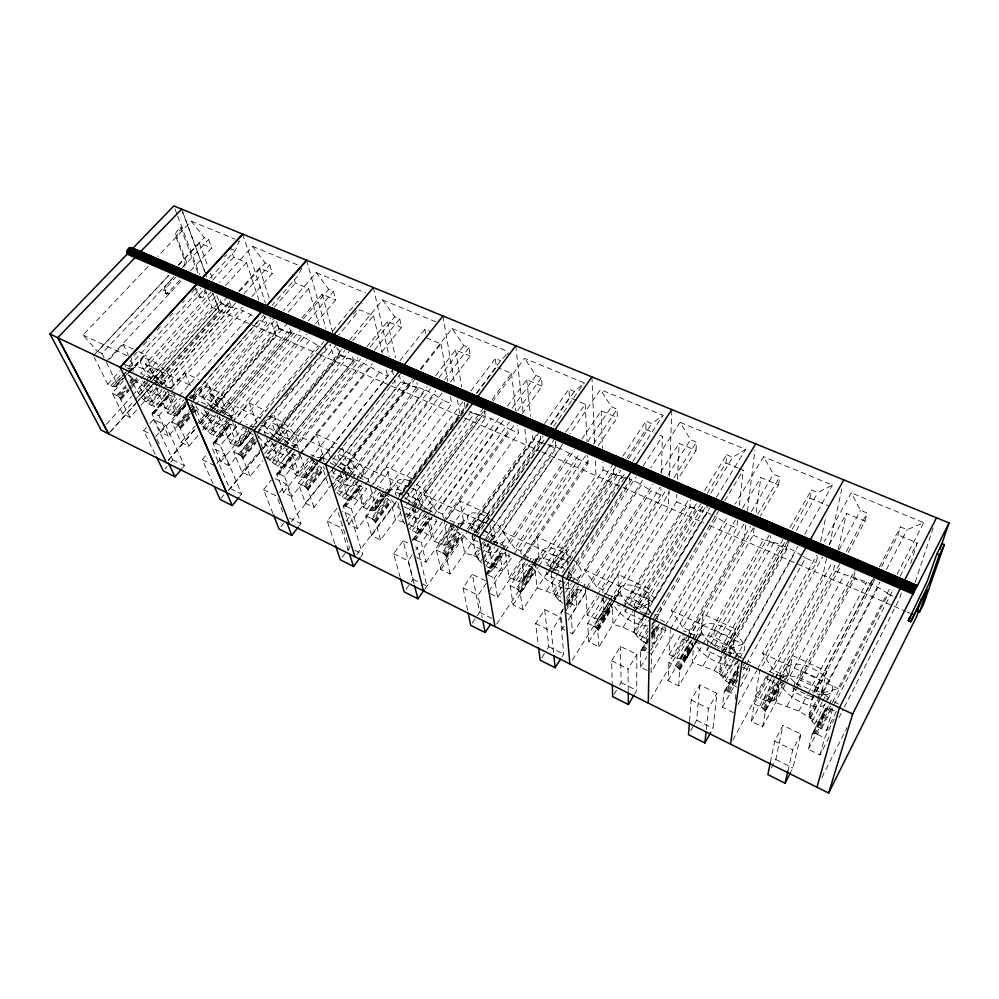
<?xml version="1.0" encoding="UTF-8"?>
<svg xmlns="http://www.w3.org/2000/svg" width="999" height="999" viewBox="0 0 999 999"><rect width="100%" height="100%" fill="white"/><g stroke="black" fill="none" stroke-linecap="round" stroke-linejoin="round"><path stroke-width="0.75" stroke-dasharray="5 3.75" d="M634.452 694.243L636.738 690.396L636.838 654.37L620.441 646.39L611.588 660.851L612.237 682.629M449.75 520.367L459.128 523.901L462.849 523.176L463.686 521.977L460.102 500.986L488.074 513.986L489.011 519.855M647.127 670.391L640.534 667.17L640.659 651.111L648.351 638.623M625.037 609.003L625.074 611.713L641.982 619.755L642.007 617.045M626.947 458.154L645.866 429.52L645.966 421.166L651.785 423.588L662.999 415.334L600.486 389.61L569.805 433.891M605.681 594.093L618.106 574.437L648.938 588.773L648.638 607.155L650.312 611.55L646.316 618.094M665.634 627.884L665.534 630.594L651.473 654.095L651.086 672.339L674.874 632.267M651.847 637.087L652.172 622.015M106.468 362.537L116.296 382.43L117.008 384.365L116.184 386.526L113.024 386.576L107.755 384.228L94.093 357.093M597.514 594.592L660.789 495.017L660.951 488.848M661.388 473.426L662.412 436.438L655.519 433.554M168.444 436.138L160.702 432.342L152.185 414.41C151.823 410.789 157.717 415.696 158.878 415.709L168.444 436.138L188.898 412.637M668.918 490.284L668.294 507.355L612.037 596.828M669.43 476.311L671.79 411.126M801.785 555.644C790.259 547.877 777.16 542.469 763.523 539.76L678.821 685.913L668.094 680.656L668.905 662.524L682.866 638.823L683.191 633.441M742.482 658.441C730.431 653.084 732.704 639.622 735.589 629.058L703.159 613.985L701.036 633.753L686.937 657.929L683.154 659.19L677.035 658.116L669.255 654.607L670.317 630.631M613.598 602.222L676.498 501.86L676.847 494.168M677.534 478.783L679.12 443.419L696.003 450.474L677.772 479.308M129.246 372.302L133.342 367.819L133.416 366.433L128.958 356.456M678.821 685.913L679.57 669.405L676.573 666.358L668.905 662.524M628.821 605.656L689.972 506.955L690.409 499.625M696.003 450.474L696.515 442.17L690.546 439.697L680.069 422.365L650.736 467.669M686.937 657.929L688.723 638.573M689.073 633.441L689.273 630.506L750.636 526.223M682.866 638.823L690.496 642.569L693.443 645.616L692.407 662.462L714.173 670.541L735.739 683.291L737.886 667.344L739.447 666.42L725.823 690.771L724.275 691.633L722.389 707.23L733.466 712.649M689.547 721.128L691.171 699.987L699.775 684.952L716.957 693.306L713.049 728.321L711.575 730.981M645.716 613.648L706.468 514.135L707.267 503.896L642.07 610.289L624.962 602.21L690.584 496.69M694.467 724.15L696.703 720.192L699.775 684.952M505.357 552.31L509.053 577.472L518.993 581.368L523.114 580.869L524.113 579.77L521.865 559.465M727.597 653.97L724.712 659.053L706.955 650.624L707.242 647.527M707.392 645.978L707.816 641.333L771.29 531.568M707.267 493.319L725.936 462.987L726.723 454.72L732.816 457.255L745.641 449.363L680.069 422.365M706.281 729.457L708.416 708.466L716.957 693.306M534.078 564.91L539.048 557.467L537.187 536.825L566.545 550.474L567.994 569.218M736.962 687.212L725.599 680.794L719.655 673.638L721.353 654.045M721.753 650.411L722.24 646.053L782.991 539.722M675.674 630.931L736.75 528.096L737.612 520.479M739.335 505.257L743.281 470.242L739.285 468.568M724.712 659.053L725.424 652.896M745.741 525.137L743.868 540.471L689.36 633.191M747.439 511.338L754.944 450M155.981 387.6L167.67 413.087L173.189 415.534L176.623 415.596L177.722 413.511L177.123 411.6L168.257 391.833M692.519 638.923L753.184 535.252L754.183 527.659M756.193 512.475L760.801 477.559L778.508 484.952L760.401 515.809M228.871 465.709L220.791 461.75L213.162 442.969L229.308 424.013L236.214 426.685L220.354 445.467L228.871 465.709L253.634 435.976M735.289 699.375L735.888 694.942L725.823 690.771M191.746 398.626L193.769 396.303L193.406 393.019L189.335 397.664M740.421 686.775L749.475 670.454L749.874 667.819M710.589 644.318L769.767 541.683L770.641 535.901M778.508 484.952L779.757 476.76L773.476 474.15L763.561 456.743L735.102 504.108M229.021 424.275L236.288 443.269L219.256 433.042L204.52 428.009L196.353 409.253L193.356 406.418L188.923 404.22M183.516 266.558L184.902 263.936L184.89 261.238L175.275 234.877L176.274 232.018L180.557 227.31L182.105 227.959L177.298 233.604L176.998 237.35L186.401 261.875L186.413 264.573L185.027 267.208M785.276 684.652L762.574 726.897L751.323 721.39L754.208 703.808L767.682 679.108L768.144 676.485M817.469 698.351L822.402 688.898L826.81 671.465L792.644 655.581L789.06 673.201L774.65 700.037C768.281 703.159 761.25 698.726 755.469 696.128L759.54 671.378L822.514 556.967M728.321 652.697L787.037 549.2L788.773 539.123L725.786 649.825L707.816 641.333M762.574 726.897L765.359 711.55L778.733 686.763L776.797 683.791L767.682 679.108M792.219 529.133L809.914 498.089L811.45 489.922L817.856 492.594L832.429 485.089L763.561 456.743M778.77 681.256L774.65 700.037M779.72 676.273L780.269 673.426L839.672 563.786M778.733 686.763L775.686 702.497L798.788 711.151L821.178 724.35L825.636 708.466L829.345 708.516L836.5 711.788M485.539 560.963L502.485 571.203L499.962 553.621L502.447 553.234L509.278 556.368L494.443 578.096L497.577 597.215L489.348 593.181M770.341 762.387L774.662 741.046L782.954 725.386L800.986 734.153L792.919 767.994L791.483 770.766M757.529 669.03L816.208 562.699L817.781 555.207M820.604 541.695L825.923 516.196M771.465 767.719L775.798 759.49L782.954 725.386M603.196 598.026L603.533 617.894L602.31 618.93L597.739 619.255L591.433 617.132L587.212 615.109L585.789 590.534M875.099 578.858L811.613 700.336L792.956 691.47L793.606 688.473M793.918 686.962L794.892 682.454L855.918 568.144M826.535 558.466L822.889 575.087L769.28 673.239M829.532 544.867L841.807 488.961M613.224 602.422L618.468 592.956L618.106 574.437M774.987 677.797L833.403 570.192L835.127 562.712M838.236 549.263L846.515 513.386L865.097 521.153L847.414 553.846M787.849 771.116L792.756 749.949L800.986 734.153M219.256 416.496L230.182 443.181L235.951 445.754L239.698 445.929L250.537 432.617M811.613 700.336L813.061 694.367M836.388 711.463L826.697 730.419C793.73 721.266 816.633 691.583 826.81 671.465M814.347 692.632L815.034 689.822L872.939 579.37M291.87 496.54L283.454 492.42L276.923 473.851L292.919 454.233L300.187 457.067L284.528 476.523L291.87 496.54L317.982 463.673M865.097 521.153L867.144 513.074L860.551 510.327L851.248 492.844L824.35 541.458M829.108 737.037L819.967 754.982L808.341 749.287L812.175 734.228L825.261 708.89M796.453 684.914L853.371 578.071L855.194 570.978M292.582 454.495L298.751 473.289L281.181 462.762L265.634 457.38L346.865 358.291C362.237 359.603 373.888 370.492 387.612 376.049L318.956 462.462M819.967 754.982L824.65 737.899L834.265 719.08M826.697 730.419L833.291 706.33L893.743 588.636M881.568 566.508L898.089 534.94L900.449 526.91L907.192 529.707L923.663 522.652L851.248 492.844M125.699 364.71L129.121 366.321L131.768 357.854M901.285 593.044L899.412 598.938L842.469 710.789M910.651 563.573L917.219 542.932L898.089 534.94M564.997 630.207L562.474 628.97L561.001 612.512L563.561 608.304M170.067 292.919L166.658 294.081L165.147 293.419A5.669 3.447 -67.4 0 1 163.811 290.185L164.997 286.576L173.102 277.722M166.658 294.081A5.669 3.447 -67.4 0 1 165.322 290.846L166.508 287.25L175.649 277.26M915.246 582.105L933.116 528.021M570.029 632.667L572.539 633.903L571.078 615.184L585.551 592.607L578.384 589.31L575.636 589.597L576.66 606.843L566.758 600.349L575.998 586.051M285.926 448.176L295.279 474.525L298.788 476.223L303.721 477.759L306.656 476.86L317.357 462.724M318.743 461.663L322.952 455.694L316.371 434.165L302.035 451.973M357.455 528.633L348.663 524.338L343.344 506.006L358.766 485.951L360.589 485.851L366.808 488.711L351.386 508.866L357.455 528.633L383.579 494.068M358.766 485.951L363.736 504.52L354.633 498.513L336.975 490.047L347.465 476.548M210.04 278.047L235.264 250.524L239.248 240.896L237.138 243.194M196.216 388.024L192.557 396.241L263.873 314.785M665.534 630.594L658.004 627.135L655.406 626.947L654.32 644.168L649.225 640.821M821.84 777.534L846.965 727.672M838.948 717.694L841.757 712.175M821.852 728.096L832.966 706.468M900.149 576.173L917.219 542.932M812.175 734.228L813.973 733.441L827.072 708.054M818.056 726.023L828.483 705.781M829.182 704.432L831.268 700.386L823.463 693.181L822.402 688.898M813.973 733.441L815.009 733.591L828.109 708.179M815.034 689.822L822.065 693.144L838.149 688.598L890.746 586.55M897.139 574.138L923.663 522.652M808.341 749.287L888.236 594.068C872.189 581.243 851.71 578.059 833.403 570.192M815.009 733.591L817.482 734.427L830.569 708.978M355.669 481.243L363.324 507.292L366.983 509.065L372.227 510.726L375.512 509.952L386.226 495.379M814.847 723.738L825.299 703.521M825.998 702.172L828.096 698.139M827.684 699.737L832.529 690.371M812.549 733.815L825.636 708.466M813.161 733.516L826.248 708.141M810.139 718.793L823.463 693.181M812.224 721.266L822.015 702.397M822.714 701.048L825.511 695.666M809.015 714.56L816.77 699.7M809.078 716.558L822.427 690.933M822.065 693.144L880.007 581.893M886.438 569.53L907.192 529.707M810.339 717.27L818.955 700.699M819.679 699.325L877.896 587.462M301.748 268.269L297.49 276.386L272.028 305.482M789.06 673.201L788.211 674.812C781.955 678.121 774.837 673.826 769.068 671.241M879.457 566.945L900.449 526.91M373.414 484.053L386.576 466.808L391.72 488.086L391.071 489.335L387.737 490.184L382.505 488.586M798.788 711.151L807.467 694.655M808.191 693.281L866.782 581.967M792.956 691.47L795.753 686.226M787.075 706.106L795.803 689.71M796.528 688.348L855.406 577.684M786.013 683.291L844.242 574.912M772.926 700.911L782.205 683.691M782.916 682.367L786.488 675.749M765.359 711.55L762.262 707.816L775.686 683.029M767.307 700.861L777.996 681.093M778.708 679.77L780.843 675.824M763.386 708.591L776.797 683.791M778.908 680.556L840.783 566.108M780.231 678.558L792.644 655.581M764.247 709.365L777.647 684.565M781.98 677.946L786.937 668.781M764.859 710.139L778.258 685.339M770.329 701.111L783.865 676.011M765.234 710.901L778.608 686.101M751.323 721.39L774.25 679.158M763.673 699.837L777.222 674.849M754.208 703.808L761.126 707.155L774.562 682.367M846.353 551.448L867.144 513.074M442.457 522.052L416.77 557.667L425.961 562.162L421.278 542.694L436.438 521.778C434.378 521.765 429.021 516.271 427.647 519.767L431.593 537.125L422.227 530.968L406.381 523.214M780.269 673.426L773.401 670.179L832.254 562.25M838.948 549.949L860.551 510.327M760.127 698.363L770.841 678.683M771.565 677.372L773.701 673.438M755.469 696.128L766.92 675.174M732.791 740.034L768.531 674.6M737.974 704.47L756.78 670.391M829.27 544.705L846.515 513.386M773.401 670.179L762.524 653.184L816.807 555.082M742.007 678.121L748.501 666.445M727.934 691.208L739.285 670.878M732.354 685.002L738.149 674.637M743.206 665.571L746.103 660.389L750.674 662.549M729.07 691.645L738.161 675.374M722.389 707.23L738.011 679.208M743.331 669.68L745.604 665.596M746.365 664.235L805.544 558.054L816.208 562.699M728.721 683.004L739.585 663.611M724.275 691.633L738.186 666.882M725.087 690.871L738.711 666.545M726.773 690.871L738.885 669.218M725.224 676.423L734.39 660.139M735.152 658.791L795.504 551.623M725.599 680.794L736.488 661.413M737.212 660.114L739.385 656.243M737.012 663.161L739.173 659.315M739.884 658.041L743.481 651.635M720.853 675.886L730.331 659.09M733.254 653.933L734.715 651.348M690.734 730.756L693.718 725.474M722.976 678.346L733.903 658.965M734.627 657.679L736.812 653.808M722.24 646.053L728.908 649.2L742.894 643.993L797.864 546.441M804.732 534.24L832.429 485.089M719.392 671.59L727.472 657.354M728.196 656.056L733.328 646.99M719.655 673.638L728.433 658.129M729.17 656.83L733.553 649.075M722.102 652.722L735.589 629.058M714.173 670.541L723.388 654.345M724.163 652.996L784.839 546.341M728.908 649.2L789.485 542.544M796.39 530.394L817.856 492.594M789.922 527.609L811.45 489.922M721.428 653.321L785.289 541.283M706.955 650.624L709.864 645.579M703.071 665.784L711.563 651.023M714.647 645.654L774.025 542.282M685.489 658.89L695.654 641.47M696.428 640.134L701.036 633.753M679.57 669.405L693.443 645.616M687.512 656.306L701.635 632.08M679.757 670.067L693.618 646.278M680.406 659.04L691.345 640.359M692.12 639.035L694.467 635.027L699.562 634.765M668.094 680.656L691.733 640.272M677.672 667.107L691.57 643.306M702.297 625.998L695.666 637.35A24.438 10.427 30 0 1 716.795 638.598A24.438 10.427 30 0 1 737.424 656.281M683.154 659.19L693.306 641.808M694.093 640.471L697.215 635.114M678.521 667.869L692.419 644.068M679.158 668.631L693.044 644.83M650.661 699.05L688.573 634.54M688.773 637.849L753.321 527.872M677.035 658.116L687.961 639.485M688.748 638.149L703.159 613.985M675.486 665.709L689.41 641.932M673.688 656.743L685.414 636.813M757.717 514.198L779.757 476.76M689.273 630.506L682.754 627.434L744.292 523.464M751.385 511.476L773.476 474.15M669.255 654.607L680.219 636.051M670.391 629.133L735.426 520.104M742.569 508.141L760.801 477.559M682.754 627.434L671.216 610.439L727.909 516.071M651.648 646.128L663.473 626.41M640.534 667.17L646.665 656.942M650.499 650.561L664.647 626.947M665.434 625.624L726.56 523.663L736.75 528.096M614.198 694.08L616.495 690.259M619.567 685.177L621.103 682.629L620.441 646.39M640.659 651.111L648.476 638.149M651.61 632.966L654.957 627.31M651.485 633.428L655.406 626.947M641.308 650.299L648.226 639.772M652.135 633.279L656.056 626.785M641.957 650.162L642.819 650.249L648.314 641.146M652.222 634.652L656.917 626.848M652.01 636.151L659.128 624.35M642.819 650.249L643.905 650.536L647.04 645.342M651.735 637.537L658.004 627.135M646.553 648.351L644.992 650.948L643.905 650.536M652.035 639.235L659.078 627.522M601.972 597.689L602.072 600.449L609.365 604.02L612.325 607.042L612.999 624.3L623.001 627.347L644.13 637.487L648.164 630.819M652.197 624.138L653.821 621.478M654.62 620.142L716.807 517.395L726.56 523.663M655.769 619.855L653.533 623.538A23.576 10.04 31.8 0 1 651.348 625.237M656.505 618.618L660.227 612.474M647.277 644.03L643.781 642.12L647.739 635.564M651.698 629.02L654.869 623.776M655.656 622.464L658.029 618.543L655.019 616.395M628.221 690.584L628.034 668.943L636.838 654.37M643.781 642.12L638.136 637.537L648.463 620.529M653.009 619.18L718.293 511.463M724.75 500.824L743.281 470.242M640.746 639.959L647.876 628.171M638.136 637.537L634.652 632.842L643.443 618.431M644.243 617.12L649.038 609.265M635.963 635.102L645.529 619.392M633.528 631.843L706.555 512.312L712.961 515.496M696.428 503.771L634.203 604.532L640.534 607.517L652.609 601.723L709.927 507.854M716.383 497.277L745.641 449.363M641.982 619.755L644.967 614.872M640.534 607.517L703.421 505.132M710.776 493.169L732.816 457.255M623.001 627.347L632.767 611.5M633.591 610.177L696.278 508.466L706.555 512.312M634.203 611.987L700.774 503.858M634.977 611.463L648.938 588.773M625.074 611.713L628.071 606.868M704.607 490.521L726.723 454.72M603.533 598.001L587.687 623.226L588.773 641.845L599 646.84L622.789 608.553M623.601 607.242L686.388 506.168L696.278 508.466M599 646.84L597.577 629.12L611.9 606.256M598.014 629.894L612.325 607.042M598.251 630.569L612.549 607.717M597.739 619.255L609.015 601.323M609.827 600.037L612.237 596.203L616.833 595.766L618.081 594.692M572.327 659.989L611.213 598.151M587.687 623.226L593.955 626.261L608.316 603.408M597.577 629.12L595.017 626.873L609.365 604.02M600.237 619.318L614.747 596.203M620.404 587.624L613.561 598.526A23.576 10.04 31.8 0 1 631.006 598.339A23.576 10.04 31.8 0 1 651.748 613.948M596.066 627.609L610.414 604.757M603.883 616.208L613.611 600.711M614.422 599.425L618.468 592.956M602.31 618.93L612 603.483M612.799 602.197L616.833 595.766M596.927 628.359L612.424 603.721M588.773 641.845L612.774 603.546M594.592 618.431L609.103 595.416L612.237 596.203M603.171 597.277L669.48 492.42M572.539 633.903L596.678 595.904M602.996 592.769L602.884 589.772L666.42 489.61M673.95 477.759L696.515 442.17M587.212 615.109L599.325 596.003M562.187 656.605L563.748 654.133L560.377 617.195L544.717 609.59L535.626 623.501L538.261 644.904M602.884 589.772L596.69 586.85L660.376 486.988M667.919 475.162L690.546 439.697M541.708 657.729L546.428 650.374M547.215 649.15L548.788 646.703L544.717 609.59M586.538 587.687L653.034 484.078M660.601 472.277L679.12 443.419M562.474 628.97L564.148 626.373M568.319 619.855L586.688 591.196M587.524 589.885L651.036 490.771L660.789 495.017M566.908 605.307L577.385 589.06M553.546 652.522L551.336 631.231L560.377 617.195M567.107 606.818L578.384 589.31M565.709 610.938L579.408 589.685M578.483 586.126L566.283 605.032L570.454 607.03L581.818 589.348M582.629 588.086L585.064 584.303L580.931 582.342M576.286 582.242L573.988 585.789A22.865 9.64 33.5 0 1 565.209 588.274M577.047 581.068L580.881 575.149M566.196 598.151L575.162 584.315M596.69 586.85L584.577 569.867L643.106 479.47M576.835 584.752L641.545 484.665L651.036 490.771M566.783 603.309L575.636 589.597M561.001 612.512L563.411 608.778M566.633 603.796L576.011 589.21M562.937 603.184L559.964 601.086L561.6 598.563M565.684 592.282L571.391 583.478M572.215 582.23L574.662 578.458L568.556 571.366M547.489 572.352L522.839 609.577L513.074 604.795L510.277 585.764L525.037 563.861L532.005 567.282L534.977 570.267L537.2 587.887L556.593 594.929L561.65 587.162M562.499 585.864L565.871 580.694M566.72 579.395L631.705 479.77L641.545 484.665M568.406 580.806L636.163 476.76M642.931 466.346L662.412 436.438M559.964 601.086L557.367 598.701L562.275 591.158M565.546 586.126L568.006 582.367M568.831 581.106L572.102 576.073M557.367 598.701L553.159 591.883L560.576 580.556M553.758 594.005L560.339 583.94M566.97 576.423L629.52 480.631L629.495 477.672M555.157 596.278L560.901 587.474M565.821 579.932L569.929 573.651M615.871 466.545L550.549 565.084L556.568 567.919L566.908 561.588L626.011 471.64M632.866 461.213L662.999 415.334M570.154 560.689L576.086 551.648M581.168 543.893L599.8 515.484M607.429 503.858L623.526 479.308M546.59 590.671L621.915 476.123L627.509 478.209M563.136 582.292L547.002 574.637L550.087 569.967M550.861 568.806L613.761 473.776L613.598 466.358M551.286 572.702L619.218 469.867M553.046 570.904L566.545 550.474M556.568 567.919L620.903 470.404M628.621 458.691L651.785 423.588M622.752 456.181L645.966 421.166M548.339 571.066L612.599 474.026L621.915 476.123M613.523 463.386L546.016 564.922L562.325 572.627L569.305 561.975L553.034 554.37L553.946 564.148L564.672 569.193M496.703 624.013L537.262 563.374M538.124 562.087L595.953 475.649L595.267 458.678M522.839 609.577L519.817 591.47L534.515 569.48M520.292 592.245L534.977 570.267M520.566 592.919L535.239 570.953M513.074 604.795L538.186 567.182M539.048 565.884L603.134 469.905L602.872 462.137M510.277 585.764L516.258 588.661L532.854 564.06M533.678 562.824L536.163 559.128L539.048 557.467M524.275 578.034L535.089 561.9M535.914 560.664L542.332 551.048M516.258 588.661L517.27 589.26L532.005 567.282M523.114 580.869L533.054 566.033M533.878 564.797L538.024 558.616M524.113 579.77L533.241 566.146M519.817 591.47L518.306 589.972L533.016 567.994M516.071 580.619L527.647 563.424M528.471 562.187L530.956 558.503L536.163 559.128M518.993 581.368L530.581 564.123M531.406 562.887L533.891 559.203M497.577 597.215L521.953 561.176M522.814 559.89L588.086 463.349L587.712 455.569M513.074 579.408L524.662 562.225M525.499 561.001L527.971 557.317L530.956 558.503M509.053 577.472L521.49 559.103M521.765 558.703L590.372 457.355M598.189 445.804L617.295 417.582L617.157 409.203L611.45 406.83L600.486 389.61M524.425 555.694L537.187 536.825M521.166 554.108L520.779 551.036L585.614 455.619M593.493 444.018L617.157 409.203M472.302 622.939L476.311 617.02M477.122 615.834L479.532 612.287L472.352 574.413L487.325 581.68L478.071 595.192L482.267 617.594M520.779 551.036L514.885 548.264L579.845 453.121M587.749 441.546L611.45 406.83M488.823 591.258L513.011 555.769M513.886 554.482L578.746 459.29L588.086 463.349M505.132 550.824L574.75 449.375M581.805 439.098L601.186 410.839L617.295 417.582M503.396 553.583L488.536 575.237L494.443 578.096M486.963 566.683L493.069 569.767L505.419 551.773M489.098 567.857L500.574 551.173M501.461 549.9L504.108 546.041L508.066 547.914M485.414 574.812L500.262 553.209M485.901 574.425L499.862 554.12M485.914 574.625L500.774 553.009M492.869 564.872L502.559 550.774M503.446 549.487L569.517 453.346L578.746 459.29M486.638 574.65L501.498 553.009M487.574 574.887L502.447 553.234M485.889 566.096L498.264 548.151M500.761 545.941L505.169 539.547M482.13 563.249L480.407 561.688L482.18 559.128M483.066 557.842L491.058 546.328M491.945 545.042L495.492 539.922L491.833 535.227L489.947 525.724M467.632 610.314L463.061 587.812L472.352 574.413M514.885 548.264L502.26 531.331L562.687 444.143M483.104 559.665L492.832 545.616M493.718 544.343L560.039 448.613L569.517 453.346M483.878 562.749L494.505 547.39M495.392 546.116L498.039 542.27L495.492 539.922M428.746 515.971L434.503 541.57L443.906 545.229L447.589 544.592L448.401 543.431L444.418 522.752M488.673 543.031L557.767 443.668M565.746 432.205L585.239 404.17L569.43 397.565L568.906 389.148L574.462 391.458L584.215 382.904L524.55 358.341L492.844 401.311M480.407 561.688L478.171 559.278L480.831 555.444M481.718 554.158L488.836 543.918M489.735 542.644L493.294 537.524M483.703 544.555L487.899 546.553L491.433 541.47M492.32 540.197L555.943 448.613L555.232 439.635M555.107 438.136L486.276 536.713L483.678 535.489M450.911 526.073L451.498 528.933L458.154 532.205L461.138 535.152L464.785 553.084L473.601 555.631L479.795 546.74M480.681 545.466L483.341 541.658M484.228 540.384L550.711 445.154L560.039 448.613M478.171 559.278L475.924 554.857L479.295 550.012M483.516 543.956L485.214 541.533M486.051 540.322L491.121 533.054M476.673 557.005L479.345 553.159M482.917 548.039L486.476 542.919M487.375 541.633L491.833 535.227M478.109 541.895L472.502 539.235L476.048 534.19M476.935 532.929L540.871 442.045L540.297 436.051M536.563 434.865L470.979 527.547L476.71 530.257L485.452 523.451L545.529 437.962M553.596 426.473L584.215 382.904M451.498 528.933L436.401 550.012L440.771 569.405L450.099 573.975L475.549 537.749M476.448 536.475L541.933 443.256L532.867 439.298L532.08 431.668M472.377 535.302L542.469 435.826M550.561 424.35L569.43 397.565M488.074 513.986L472.515 536.076L475.924 554.857M476.71 530.257L543.069 436.026M551.136 424.563L574.462 391.458M440.771 569.405L466.695 532.779M467.594 531.518L532.867 439.298M544.642 423.439L568.906 389.148M539.872 431.556L470.704 529.358L482.38 534.877M450.099 573.975L446.441 557.005L444.942 554.782L459.977 533.616M445.616 555.531L460.639 534.365M446.128 556.318L461.138 535.152M446.441 557.005L461.451 535.851M425.099 588.673L466.521 530.119M467.407 528.846L526.635 445.279L524.8 428.434M445.966 545.129L463.698 520.154M461.988 524.238L469.205 514.123M447.589 544.592L458.366 529.47M459.19 528.284L463.686 521.977M436.401 550.012L442.12 552.772L457.18 531.63M442.12 552.772L443.094 553.359L458.154 532.205M444.942 554.782L444.105 554.058L459.153 532.892M441.171 544.567L453.708 527.035M443.906 545.229L455.556 528.921M456.443 527.659L459.128 523.901M438.349 543.419L450.886 525.911M405.944 589.36L410.452 583.079M411.351 581.818L413.149 579.308L403.134 540.759L393.656 553.683L400.112 577.185M425.961 562.162L518.444 433.017L517.557 425.374M444.255 521.977L514.048 425.149M522.202 413.823L542.145 386.163L541.396 377.722L535.951 375.462L524.55 358.341M447.028 519.13L460.102 500.986M434.503 541.57L447.065 524.1M443.369 520.804L509.502 429.133L518.444 433.017M414.11 584.165L408.017 560.751L412.3 554.832M415.734 550.087L417.457 547.714L414.847 546.453M443.444 518.081L442.619 514.185L509.39 421.94M517.619 410.577L541.396 377.722M412.537 540.047L427.922 518.818M412.5 540.559L428.371 518.593M413.211 539.423L429.033 518.593M413.861 539.423L414.747 539.635L429.92 518.793M422.202 511.438L409.54 528.683L412.375 530.694L419.243 534.228L431.855 516.895M414.747 539.635L415.646 539.972L432.242 517.195M433.154 515.946L500.524 423.326L509.502 429.133M442.619 514.185L437.013 511.538L503.883 419.555M512.125 408.216L535.951 375.462M424.463 517.382L428.047 512.462M428.946 511.226L431.643 507.542M415.459 532.405L427.172 516.333M428.409 514.473L499.175 417.507M507.442 406.168L526.748 379.732L542.145 386.163M412.837 525.936L421.978 513.486M422.889 512.237L491.383 418.768L500.524 423.326M412.375 530.694L427.709 509.727L434.565 513.186M403.996 506.693L416.046 512.412L418.743 508.741M419.655 507.517L485.539 417.969L483.991 407.392L413.661 502.422L404.208 497.952M406.968 526.373L418.743 510.352M419.655 509.115L422.365 505.419L417.757 498.551L414.647 485.164M412.724 507.03L483.803 410.839M492.107 399.588L511.5 373.351L497.764 367.62M406.768 516.77L413.149 508.141M414.061 506.905L418.606 500.749M437.013 511.538L423.951 494.655L485.502 411.263M407.492 517.095L413.049 509.577M413.973 508.316L482.492 415.484L491.383 418.768M408.341 519.055L415.609 509.19M416.508 507.967L420.142 503.034M404.071 517.07L411.376 507.192M412.287 505.956L417.757 498.551M380.419 492.644L381.206 495.541L365.834 515.871L371.628 535.576L380.557 539.935L401.061 512.3M406.618 504.82L474.213 413.761L482.492 415.484M360.839 556.668L362.662 554.22L350.562 515.197L342.332 511.201M405.844 499.338L471.103 411.675L485.539 417.969M469.405 401.099L398.801 495.404L402.859 497.315M462.549 402.147L395.179 491.808L400.636 494.38L467.907 404.483M476.311 393.244L500.599 360.776L507.954 353.047M397.19 499.675L468.581 404.233M476.923 393.069L496.391 367.045L495.292 358.566L500.599 360.776M356.88 554.27L396.89 500.761M401.548 494.542L459.228 417.395M408.591 485.464L413.261 479.208L386.576 466.808M371.628 535.576L397.652 500.749M408.866 485.926L456.218 422.402M457.142 421.153L459.927 417.432M460.864 416.183L463.648 412.45M507.03 354.583L508.354 352.822M380.557 539.935L375.636 522.689L373.226 519.755L388.561 499.363L381.206 495.541M470.966 390.946L495.292 358.566M374.051 520.467L389.385 500.074L388.561 499.363M374.737 521.216L390.06 500.824L389.385 500.074M375.274 521.99L390.584 501.598L390.06 500.824M375.636 522.689L390.921 502.297L390.584 501.598M374.088 510.551L385.964 494.817M386.875 493.606L389.622 489.972M387.137 494.168L391.72 488.086M375.512 509.952L386.501 495.392M387.412 494.18L397.739 480.694M342.158 557.392L346.728 551.311M347.64 550.099L349.475 547.664L336.838 508.528L327.21 521.016L334.977 544.005M365.834 515.871L371.291 518.506L386.638 498.126M371.291 518.506L372.24 519.068L387.587 498.676M369.667 510.139L385.189 489.635M384.515 492.832L451.685 403.946L450.349 396.441M372.227 510.726L384.091 495.017M376.136 508.753L375.949 506.93L386.975 492.32M387.899 491.108L391.571 486.238M366.983 509.065L379.77 492.195M348.663 524.338L443.106 400.212L451.685 403.946M363.324 507.292L376.111 490.472M370.367 486.963L442.02 393.156M450.499 382.055L470.292 356.131L468.993 347.64L463.786 345.479L452.01 328.484L420.042 369.355M348.414 550.699L340.971 527.772L342.707 525.486M346.203 520.916L350.562 515.197M369.255 483.017L368.156 479.058L436.014 390.634M444.493 379.583L468.993 347.64M354.633 498.513L434.353 394.555L443.106 400.212M343.169 506.443L359.153 485.714M343.181 506.968L359.765 485.676M342.282 447.415L347.677 465.584L352.497 472.452L336.825 492.632L342.145 496.89L348.738 500.274L361.576 483.578M343.344 506.006L345.142 505.956L360.589 485.851M345.142 505.956L346.004 506.268L361.438 486.151M342.145 496.89L355.007 480.244M357.142 477.347L427.172 386.725M435.701 375.699L455.569 349.975L470.292 356.131M345.592 493.668L355.107 481.343M356.069 480.119L425.549 390.147L434.353 394.555M355.469 484.577L359.128 479.832M360.04 478.658L362.787 475.099M345.117 498.526L357.967 481.868M368.156 479.058L362.799 476.535L430.444 388.748M439.023 377.622L463.786 345.479M339.385 494.93L351.348 479.483M352.272 478.296L355.032 474.737L352.497 472.452M334.553 490.272L344.705 477.21M345.629 476.024L350.249 470.092M348.414 475.324L417.045 387.025L425.549 390.147M332.342 470.179L333.254 473.089L347.327 479.77L350.087 476.223M350.999 475.049L418.094 388.611L416.833 382.53M345.154 472.552L344.28 469.655L415.884 377.972M331.893 485.801L341.183 473.913M342.108 472.727L347.677 465.584M332.904 487.999L342.17 476.111M343.094 474.925L348.651 467.794M362.799 476.535L349.35 459.727L412.4 379.133M343.156 469.031L413.174 379.458M420.841 369.642L440.984 343.881L426.523 337.837M299.151 525.949L300.999 523.576L286.463 484.04L274.625 478.284M312.025 457.754L313.973 463.611L298.364 483.216L305.444 503.184L313.986 507.367L340.622 473.276M341.583 472.065L409.24 385.464L417.045 387.025M291.446 521.628L327.06 476.336M330.906 471.441L333.791 467.769M334.752 466.545L396.353 388.186L394.642 380.681M333.254 473.089L336.938 468.394M337.849 467.22L404.258 382.58L402.922 376.498M280.906 526.698L283.691 523.164M305.444 503.184L331.481 470.079M332.442 468.856L400.886 381.818L399.55 375.786M313.986 507.367L307.917 489.872L306.281 487.649L321.853 467.982L313.973 463.611M306.968 488.399L322.527 468.731L321.853 467.982M307.53 489.173L323.077 469.505L322.527 468.731M307.917 489.872L323.451 470.204L323.077 469.505M400.961 373.151L330.057 462.937L344.28 469.655M324.176 461.7L322.902 457.717L392.182 370.504M399.887 360.814L424.912 329.32L429.995 331.431M298.364 483.216L303.584 485.739L319.168 466.083M303.584 485.739L304.495 486.288L320.08 466.62M304.495 486.288L305.457 486.95L321.029 467.282M301.336 477.235L314.31 460.951M303.721 477.759L322.652 453.808M305.394 477.522L316.546 463.511M317.47 462.35L322.452 456.98M318.294 461.55L322.952 455.694M306.656 476.86L317.807 462.824M321.928 458.141L329.395 448.738M283.454 492.42L309.44 459.927M310.402 458.716L379.383 372.452M298.788 476.223L311.775 459.965M279.658 492.544L286.463 484.04M295.279 474.525L308.279 458.304M276.923 473.851L279.37 474.026L295.055 454.62M299.85 453.546L372.215 363.786M381.993 351.66L401.548 327.397L399.75 318.868L394.767 316.795L382.642 299.925L349.538 340.035M289.885 467.432L370.841 366.933M289.435 453.196L293.157 448.613M294.081 447.477L296.865 444.031M298.476 449.55L297.115 445.554L366.508 359.89M374.338 350.237L399.75 318.868M272.964 513.586L263.549 489.71L271.353 480.057M276.099 443.169L265.759 455.769L272.315 462.649L281.343 467.819L294.368 451.71M276.81 474.3L292.919 454.233M276.873 474.825L293.469 454.183M278.559 473.738L294.243 454.345M341.608 349.638L278.221 426.423L292.008 443.144L360.514 358.916M370.292 346.878L394.767 316.795M275.012 464.56L290.859 445.067L297.165 448.264M277.872 466.146L290.921 450.074M281.181 462.762L290.959 450.699M291.933 449.5L362.362 362.674M286.226 442.832L353.434 360.464L351.685 353.771M272.964 459.315L282.754 447.315M283.728 446.116L354.233 359.702M272.315 462.649L284.453 447.752M285.389 446.603L288.187 443.169L290.859 445.067M285.414 446.715L358.017 357.617M366.845 346.79L387.45 321.503L401.548 327.397M267.47 458.042L278.721 444.293M279.658 443.156L283.416 438.573L280.669 434.066L273.651 414.31L270.941 413.049M239.735 496.366L241.608 494.068L224.837 454.083L212.213 447.952L229.42 488.024L241.608 494.068M269.767 460.389L281.93 445.504M282.867 444.355L285.677 440.921L283.416 438.573M264.648 453.558L273.127 443.244M274.063 442.095L280.669 434.066M278.946 441.233L277.897 438.311L350.624 349.762M277.048 442.02L281.743 436.288M248.127 429.233L249.588 433.029L233.766 451.96L242.045 472.152L250.225 476.161L262.749 460.901M242.045 472.152L268.706 439.822M269.693 438.623L338.836 354.795L336.813 347.415M220.979 498.264L223.801 494.842M228.546 490.284L262.038 449.675M263.012 448.476L340.159 354.682L337.962 346.653M228.709 490.372L262.188 449.75M263.174 448.551L272.04 437.799M273.027 436.6L335.065 361.326L330.319 344.917M271.116 439.935L344.942 350.312M352.809 340.759L373.476 315.672L359.64 309.877L338.698 335.027M250.225 476.161L242.108 456.993L255.906 440.372M242.695 457.767L256.481 441.158M265.909 436.276L264.285 431.88L337.237 343.968M243.107 458.466L255.906 443.044M258.579 430.032L325.936 349.175L324.663 344.742M233.766 451.96L238.773 454.37L253.584 436.588M256.943 433.229L330.719 344.605M238.773 454.37L239.66 454.907L254.47 437.1M258.217 432.867L273.651 414.31M239.66 454.907L240.597 455.556L254.408 438.936M242.108 456.993L241.408 456.256L255.22 439.635M238.174 446.216L250.162 431.88M239.698 445.929L251.698 431.556M240.784 445.217L252.098 431.668M261.863 423.938L267.844 416.77M284.765 396.478L291.733 388.124M308.654 367.832L311.638 364.248M353.446 314.098L356.431 310.514M233.541 444.792L246.516 429.32M220.791 461.75L248.239 428.996M249.238 427.809L318.019 345.729L323.289 348.027M235.951 445.754L248.938 430.257M253.908 425.174L323.664 341.82M332.63 331.106L357.542 301.336L362.4 303.359M241.084 443.918L240.609 442.033L256.706 422.789L249.275 402.984L234.74 420.142M230.182 443.181L243.169 427.734M216.958 463.474L224.837 454.083M227.647 437.562L237.65 425.699M238.649 424.513L309.69 340.334L318.019 345.729M213.162 442.969L215.422 443.081L231.293 424.338M213.087 483.766L202.335 459.602L207.28 453.783M226.024 423.052L229.782 418.631M230.732 417.52L233.554 414.198M219.256 433.042L228.284 422.415M229.283 421.241L301.498 336.213L309.69 340.334M191.633 402.922C196.166 416.283 202.085 431.63 216.671 436.675L228.684 422.515M213.099 443.431L229.308 424.013M213.936 442.657L229.807 423.938M213.199 443.981L229.033 425.299M214.66 442.807L230.532 424.076M232.48 421.628L306.643 334.153M315.659 323.514L335.701 299.875L333.441 291.321L328.671 289.335L316.246 272.59L283.366 310.464M210.589 433.541L223.639 418.256M182.605 467.919L184.503 465.696L165.672 425.324L153.559 419.43L147.577 426.198M231.406 418.943L229.27 413.549L300.062 330.482M308.154 320.991L333.441 291.321M213.349 435.077L229.383 416.233L232.692 417.794M158.878 415.709L174.9 397.565C173.714 397.515 167.857 392.707 168.194 396.353L176.348 414.473L159.828 404.533L145.854 399.812L136.788 380.931L133.804 378.134L128.384 375.462L127.16 372.889M274.226 320.991L210.302 394.617L224.388 411.251L294.243 329.583M303.359 318.931L328.671 289.335M223.114 413.012L291.233 333.379L289.123 326.661M207.954 431.668L220.005 417.57M211.413 429.77L293.731 333.391L301.498 336.213M203.109 427.122L214.211 414.198M215.222 413.024L219.256 408.329L216.346 403.808L208.242 383.903L204.133 381.993M185.727 405.931L171.728 421.928L181.081 442.32L188.936 446.166L198.676 434.815M202.572 430.269L215.684 414.985M216.708 413.798L286.763 332.118L293.731 333.391M205.419 429.445L217.507 415.347M218.506 414.173L221.528 410.651L219.256 408.329M219.693 413.898L292.757 328.596M301.898 317.932L322.19 294.23L335.701 299.875M200.137 422.627L209.253 412.05M210.265 410.864L216.346 403.808M168.257 460.214L195.654 428.409M199.713 423.701L211.888 409.565M212.912 408.391L275.824 335.377M168.419 460.289L195.816 428.484M199.875 423.776L212.05 409.64M213.062 408.466L275.974 335.439L270.055 317.757M287.862 322.64L214.173 408.216L201.136 402.06L275.012 317.083M201.348 424.85L211.463 413.099M212.475 411.925L217.532 406.044M165.197 468.693L167.095 466.496M170.891 462.087L172.79 459.877L153.559 419.43M210.202 406.918L278.484 327.834L276.311 321.116M181.081 442.32L195.217 425.936M196.229 424.762L208.354 410.714M209.365 409.54L279.058 328.758L276.661 321.353M204.832 408.529L279.121 322.665M288.286 312.088L308.641 288.561L295.367 283.017L292.832 274.45M171.728 421.928L178.297 425.399L194.268 407.055M188.936 446.166L179.108 426.086L190.072 413.474M191.071 412.325L195.067 407.742M179.808 426.823L190.772 414.198M191.771 413.062L195.754 408.466M180.407 427.597L191.371 414.985M192.37 413.836L196.353 409.253M180.856 428.296L190.809 416.833M194.793 412.25L196.778 409.952M192.62 401.798L208.242 383.903M176.523 424.25L188.511 410.502M189.51 409.353L192.507 405.919M177.372 424.762L188.361 412.15M189.922 411.463L266.646 323.364L264.248 316.121M177.123 411.6L185.265 402.31M155.719 436.688L165.672 425.324M160.702 432.342L186.563 402.809M190.647 398.151L259.041 320.042L266.646 323.364M175.262 415.934L186.376 403.246M177.722 413.511L185.839 404.233M190.921 398.426L193.968 394.955M176.623 415.596L185.727 405.194M177.56 414.835L185.664 405.569M193.506 397.54L201.186 388.773M193.331 399.775L265.771 316.87M273.938 307.53L295.367 283.017M170.891 414.635L184.016 399.675M173.189 415.534L185.302 401.71M167.932 408.891L178.172 397.277M179.196 396.116L250.911 314.772L254.395 317.033M167.67 413.087L180.807 398.151M155.145 454.27L143.581 430.719L146.578 427.335M138.649 351.548L145.629 354.795L128.859 373.151C134.278 386.188 140.172 401.673 154.72 406.843L167.882 392.033M171.191 388.511L184.927 373.064L198.639 379.433M159.828 404.533L170.105 392.957M171.129 391.795L242.994 310.776L250.911 314.772M152.06 413.386L168.332 395.03M152.048 413.861L168.781 394.955M152.185 414.41L168.194 396.353M153.409 413.161L169.455 395.067M154.146 413.424L170.18 395.317M151.536 405.319L164.71 390.522M165.235 394.155L242.407 307.192M251.723 296.703L272.415 273.426L269.73 264.847L265.16 262.949L252.472 246.341L219.605 282.43M146.304 401.998L158.479 388.374M159.503 387.237L162.55 383.841L165.11 385.651M162.612 384.428L231.493 307.38L228.109 297.939M165.459 385.602L164.236 382.879L235.602 303.034M243.881 293.781L269.73 264.847M148.888 403.833L162.063 389.061M152.347 401.411L162.625 389.897M163.649 388.736L235.564 308.092L242.994 310.776M154.683 384.765L230.407 300.374M238.711 291.121L259.453 268.007L272.415 273.426M211.226 291.646L145.23 364.148L159.565 380.681L230.994 301.036M239.273 291.808L265.16 262.949M143.794 399.8L154.982 387.325M155.994 386.188L160.065 381.643L154.733 374.825L145.629 354.795M123.339 380.994L112.238 393.144L122.577 413.686L130.12 417.382L137 409.69M140.934 405.307L228.983 306.955L235.564 308.092M227.622 296.591L153.097 379.37L140.597 373.464L215.272 291.258M122.577 413.686L134.041 400.961M135.09 399.8L149.675 383.591M150.712 382.442L221.566 303.721L218.906 296.478M139.66 395.229L149.875 383.878M153.958 379.345L156.006 377.073M109.478 432.592L137.412 401.498M138.449 400.349L153.971 383.079M154.995 381.918L219.131 310.539L212.687 293.144M110.664 431.506L135.489 403.871M136.526 402.722L152.048 385.452M153.084 384.29L219.28 310.602L212.837 293.207M141.471 397.502L152.685 385.015M153.696 383.878L157.78 379.345M106.394 424.313L131.481 396.528M132.53 395.379L145.08 381.481M146.116 380.332L211.988 307.405L205.07 289.036M156.656 387.162L157.842 389.76L145.454 383.866L149.263 379.632M150.225 378.571L219.243 302.048L216.758 295.304M138.349 393.007L154.733 374.825M141.433 378.484L217.345 294.705M225.662 285.527L246.453 262.575L233.716 257.243L230.794 248.676L235.264 250.524M112.238 393.144L118.556 396.491L126.623 387.624M130.657 383.191L134.69 378.746M130.12 417.382L119.368 397.165L127.422 388.299M131.456 383.853L135.477 379.42M120.08 397.889L128.122 389.023M129.133 387.912L136.176 380.144M120.692 398.676L128.746 389.797M132.767 385.364L136.788 380.931M121.166 399.375L129.196 390.509M130.207 389.398L137.238 381.643M204.146 289.847L205.245 292.757L199.85 297.577L198.451 296.528L195.13 287.887M116.833 395.367L125.911 385.402M129.945 380.969L132.967 377.647M117.67 395.866L125.737 387M129.77 382.567L133.804 378.134M113.024 386.576L122.203 376.548M123.227 375.437L129.346 368.756L131.281 369.068L133.342 367.819M117.008 384.365L122.14 378.758M128.284 372.04L133.416 366.433M114.96 386.925L123.127 377.997M124.151 376.885L127.21 373.539M128.471 372.34L204.246 289.473M212.675 280.269L233.716 257.243M116.184 386.526L128.446 373.127M134.403 367.62L142.17 359.116M110.839 385.714L121.029 374.6M129.121 366.321L200.587 288.361M116.296 382.43L127.597 370.092M128.634 368.968L132.742 364.485M107.755 384.228L119.992 370.916M133.878 355.557L137.038 352.123M143.357 345.242L149.675 338.361M157.055 330.332L161.276 325.749M169.705 316.571L172.864 313.137M182.342 302.809L184.453 300.524M191.833 292.495L196.041 287.912M224.5 256.955L226.611 254.658M179.945 280.02L168.556 292.257L165.147 293.419M106.056 361.725L182.48 279.57M190.572 270.779L211.701 248.039L208.629 239.46L204.233 237.637L191.321 221.166L157.817 256.368M109.615 359.141L123.302 344.405L133.067 348.951M104.033 357.63L102.023 353.534L173.801 276.735M182.243 267.707L208.629 239.46M93.419 355.731L169.618 274.45M178.097 265.422L199.263 242.844L211.701 248.039M148.189 266.483L82.992 335.015L97.552 351.436L169.031 275.187M178.634 264.947L204.233 237.637M561.151 612.037L562.874 611.55M400.636 494.38L403.771 491.283M193.769 396.303L191.433 397.477L189.348 397.103M255.694 426.773L251.935 426.673L246.166 424.163M321.178 457.679L317.095 457.467M547.789 444.53L550.711 445.154M199.3 297.44L202.61 297.714L206.718 293.394L205.245 292.757M694.467 635.027L683.353 630.744M403.796 522.115L395.504 519.792L390.921 502.297M628.908 478.733L631.705 479.77M127.148 367.919L129.346 368.756M609.103 595.416L601.748 592.182M191.321 221.166L235.027 239.161M252.472 246.341L299.6 265.734M316.246 272.59L365.609 292.907M382.642 299.925L435.714 321.778M452.01 328.484L507.579 351.361M645.866 429.52L654.145 432.979M725.936 462.987L737.949 468.007M809.914 498.089L828.121 505.694M175.275 234.877L176.823 235.514M473.601 555.631L480.382 558.503M219.243 302.048L231.493 307.38M278.484 327.834L291.233 333.379M340.159 354.682L353.434 360.464M404.258 382.58L418.094 388.611M540.871 442.045L555.943 448.613M613.761 473.776L626.885 479.495M689.972 506.955L706.468 514.135M769.767 541.683L787.037 549.2M853.371 578.071L871.49 585.963L874.262 576.073L813.785 691.383L794.892 682.454M221.566 303.721L228.983 306.955M279.058 328.758L286.763 332.118M338.836 354.795L346.865 358.291M400.886 381.818L409.24 385.464M469.243 411.588L474.213 413.761M603.134 469.905L612.599 474.026M676.498 501.86L686.388 506.168M753.184 535.252L763.523 539.76M888.236 594.068L896.615 597.727M164.997 286.576L166.508 287.25M211.988 307.405L318.069 353.883M319.468 354.495L389.223 385.065M390.659 385.689L460.164 416.146L457.292 399.45M464.41 418.007L540.784 451.473M542.195 452.097L621.49 486.838M622.901 487.462L703.945 522.976M709.652 525.474L892.756 605.706M894.192 606.331L905.594 611.338M906.992 611.95L909.789 613.174M163.811 290.185L165.322 290.846M167.645 293.044L169.156 293.706M249.275 402.984L265.534 410.527M316.371 434.165L337.837 444.155M410.177 487.512L406.131 485.614L407.517 491.371M411.526 488.136L420.966 492.557L423.251 502.609L408.566 495.691L407.867 492.819M489.185 524.487L477.897 519.193L479.607 529.145L494.967 536.376L493.419 526.473L490.596 525.149M82.992 335.015L127.585 355.894M145.23 364.148L192.083 386.089M210.302 394.617L260.851 418.294M278.221 426.423L332.704 451.935M349.35 459.727L406.556 486.513M423.951 494.655L485.452 523.451M502.26 531.331L566.908 561.588M584.577 569.867L652.609 601.723M671.216 610.439L742.894 643.993M762.524 653.184L838.149 688.598M97.552 351.436L102.023 353.534M159.565 380.681L164.236 382.879M224.388 411.251L229.27 413.549M292.008 443.144L297.115 445.554M322.902 457.717L326.81 459.552M264.285 431.88L277.897 438.311M167.757 387.113L170.929 388.611M311.064 454.82L314.56 456.481M363.124 479.433L355.032 474.737M378.858 486.863L381.293 488.012M523.976 555.432L527.971 557.317M664.76 621.952L658.029 618.543M838.648 704.12L831.268 700.386M171.004 393.131L177.884 396.391M242.307 426.935L249.101 430.157M310.889 459.453L314.935 461.363M384.69 494.43L388.923 496.441M450.037 525.412L454.258 527.41M531.693 564.135L538.723 567.457M617.295 604.707L620.117 606.043M695.516 641.795L702.322 645.017M780.144 681.905L784.265 683.865M792.519 687.774L813.149 697.564M249.588 433.029L253.334 434.802M742.694 667.245L749.475 670.454M215.422 443.081L220.354 445.467M279.37 474.026L284.528 476.523M346.004 506.268L351.386 508.866M415.646 539.972L421.278 542.694M564.897 612.2L571.078 615.184M647.577 652.21L651.473 654.095M817.482 734.427L824.65 737.899M403.134 540.759L409.64 543.918M143.581 430.719L150.325 434.028M202.335 459.602L213.711 465.209M263.549 489.71L276.735 496.191M327.21 521.016L340.971 527.772M393.656 553.683L408.017 560.751M463.061 587.812L478.071 595.192M535.626 623.501L551.336 631.231M611.588 660.851L628.034 668.943M691.171 699.987L708.416 708.466M774.662 741.046L792.756 749.949M714.248 516.121L716.807 517.395M172.79 459.877L184.503 465.696M289.598 517.919L300.999 523.576M354.745 550.287L362.662 554.22M413.149 579.308L420.03 582.717M421.403 583.404L426.898 586.138L417.457 547.714M479.532 612.287L492.569 618.768M548.788 646.703L563.748 654.133M621.103 682.629L636.738 690.396M696.703 720.192L713.049 728.321M775.798 759.49L792.919 767.994M556.593 594.929L561.675 597.639M504.108 546.041L498.039 542.27M227.56 415.234L229.383 416.233M761.126 707.155L762.262 707.816M593.955 626.261L595.017 626.873M803.034 556.455L805.544 558.054M644.13 637.487L647.951 639.997M517.27 589.26L518.306 589.972M443.094 553.359L444.105 554.058M372.24 519.068L373.226 519.755M574.662 578.458L577.597 580.544M427.709 509.727L422.365 505.419M226.648 414.735L221.528 410.651M118.556 396.491L119.368 397.165M178.297 425.399L179.108 426.086M240.597 455.556L241.408 456.256M305.457 486.95L306.281 487.649M160.065 381.643L162.55 383.841M285.677 440.921L288.187 443.169M200.774 298.077L196.616 288.524M404.707 523.976L402.247 519.53L397.377 500.449M157.055 439.448L160.389 446.366M124.563 364.173L125.862 366.895M123.302 344.405L128.334 355.12M144.231 381.268L145.454 383.866M142.695 381.181L154.72 406.843M173.764 395.005L174.9 397.565M184.927 373.064L190.984 387.312M204.395 409.802L205.482 412.387L218.406 418.519L217.345 415.946M206.019 411.338L216.671 436.675M232.804 422.427L240.609 442.033M235.215 424.138L236.214 426.685M277.847 499.1L283.404 513.623M180.557 227.31L198.114 273.851M257.255 434.016L258.841 438.211M260.951 443.793L262.537 447.977M174.912 208.841L177.098 214.635M177.635 216.084L199.6 274.488M182.755 212.05L205.856 274.363M266.458 437.737L268.082 442.12L281.568 448.526L279.47 442.694M181.518 209.091L204.633 271.403M205.17 272.852L206.781 277.198M199.263 242.844L208.292 267.482M210.414 273.289L212.537 279.083M271.628 441.333L281.343 467.819M298.177 451.198L300.187 457.067M300.125 454.345L307.105 475.611M246.453 262.575L258.953 300.2M242.657 234.078L265.409 303.147M259.453 268.007L269.493 299.126M323.451 470.204L329.183 487.912M340.272 472.714L348.738 500.274M345.592 473.988L347.327 479.77M308.641 288.561L319.18 325.524M370.592 487.749L375.949 506.93M306.593 260.227L325.911 328.646M322.19 294.23L332.754 332.642M395.179 491.808L396.178 495.741M413.087 508.541L419.243 534.228M415.359 509.565L416.046 512.412M373.476 315.672L382.317 353.396M386.201 370.005L387.612 376.049M373.351 287.525L389.148 356.643M392.232 370.154L393.269 374.662M387.45 321.503L395.517 357.692M435.814 518.906L436.438 521.778M634.652 632.842L634.203 612.724M424.912 329.32L425.724 333.579M470.979 527.547L471.441 530.132M471.99 536.413L472.502 539.235M440.984 343.881L447.677 381.418M442.944 315.984L454.682 384.278M455.569 349.975L461.688 386.9M464.235 402.272L465.509 409.965M487.437 543.743L487.899 546.553M488.923 544.517L493.069 569.767M508.866 553.546L509.278 556.368M511.5 373.351L515.959 411.6M515.734 345.741L523.114 413.124M546.728 571.853L547.002 574.637M526.748 379.732L530.506 416.383M550.549 565.084L550.998 569.655M551.361 573.451L553.159 591.883M568.518 582.355L570.454 607.03M569.83 568.943L570.042 571.728M585.227 587.062L585.551 592.607M585.239 404.17L587.037 441.546M591.945 376.91L594.705 444.792M601.186 410.839L602.409 448.139M624.962 602.21L625.024 607.642M634.203 604.532L634.203 607.517M165.447 391.908A20.479 7.243 40.6 0 1 154.895 393.968A20.479 7.243 40.6 0 1 136.114 377.847M133.104 371.391A20.479 7.243 40.6 0 1 143.069 368.831A20.479 7.243 40.6 0 1 161.95 384.565M158.329 383.191A20.405 7.355 40.7 0 1 141.309 359.902A20.405 7.355 40.7 0 1 166.284 371.828A20.405 7.355 40.7 0 1 166.121 386.925M226.448 420.866A20.729 7.617 39.8 0 1 214.835 422.552A20.729 7.617 39.8 0 1 195.891 406.218M193.194 399.8A20.729 7.617 39.8 0 1 204.233 397.59A20.729 7.617 39.8 0 1 223.314 413.561M218.044 411.426A20.642 7.73 39.9 0 1 201.486 388.261A20.642 7.73 39.9 0 1 226.873 399.687A20.642 7.73 39.9 0 1 227.347 415.609M425.649 515.397A21.778 8.816 36.5 0 1 405.519 513.136M400.949 509.902A21.778 8.816 36.5 0 1 390.884 498.738M389.323 492.519A21.778 8.816 36.5 0 1 403.421 491.258M404.595 491.795A21.778 8.816 36.5 0 1 423.613 507.992M416.795 484.577A21.678 8.954 36.5 0 1 432.979 503.733A21.678 8.954 36.5 0 1 418.544 506.568M412.699 503.434A21.678 8.954 36.5 0 1 404.995 497.514M404.033 496.59A21.678 8.954 36.5 0 1 397.078 481.568A21.678 8.954 36.5 0 1 411.975 481.93M498.114 549.787A22.265 9.228 35.1 0 1 483.641 550.699M481.218 549.625A22.265 9.228 35.1 0 1 461.75 532.367M460.639 526.236A22.265 9.228 35.1 0 1 482.417 528.796M483.641 529.595A22.265 9.228 35.1 0 1 497.24 543.706M490.859 519.305A22.178 9.366 35.1 0 1 505.444 537.075A22.178 9.366 35.1 0 1 493.019 541.446M478.721 533.553A22.178 9.366 35.1 0 1 468.431 514.922A22.178 9.366 35.1 0 1 489.635 518.518M290.097 451.073A21.016 8.004 38.9 0 1 277.335 452.372A21.016 8.004 38.9 0 1 258.229 435.789M260.801 425.537A21.016 8.004 38.9 0 1 287.937 444.742M268.419 416.408A20.929 8.129 39 0 1 293.656 432.892A20.929 8.129 39 0 1 290.01 445.229M280.294 440.846A20.929 8.129 39 0 1 264.023 423.314M356.381 482.529A21.366 8.404 37.8 0 1 331.181 475.911M324.75 469.043A21.366 8.404 37.8 0 1 323.114 466.583M321.129 460.289A21.366 8.404 37.8 0 1 326.848 456.63M332.804 458.129A21.366 8.404 37.8 0 1 354.608 476.273M339.223 448.214A21.279 8.541 37.8 0 1 361.089 465.197A21.279 8.541 37.8 0 1 357.692 476.461M348.476 473.426A21.279 8.541 37.8 0 1 345.067 471.466M343.943 470.741A21.279 8.541 37.8 0 1 333.092 460.964M330.507 457.23A21.279 8.541 37.8 0 1 334.353 447.165M564.098 588.074A22.865 9.64 33.5 0 1 535.127 565.284M536.975 559.627A22.865 9.64 33.5 0 1 563.811 568.244M568.106 572.102A22.865 9.64 33.5 0 1 573.638 579.832M556.093 571.016A22.765 9.778 33.4 0 1 545.541 548.426A22.765 9.778 33.4 0 1 577.684 564.348A22.765 9.778 33.4 0 1 567.407 576.623M647.976 625.948A23.576 10.04 31.8 0 1 613.623 604.432M660.501 606.58A23.477 10.19 31.7 0 1 654.645 614.959M649.125 614.485A23.477 10.19 31.7 0 1 645.329 613.448M644.03 612.999A23.477 10.19 31.7 0 1 640.034 611.313M634.765 608.416A23.477 10.19 31.7 0 1 623.388 585.389A23.477 10.19 31.7 0 1 657.042 600.836M738.186 660.689A24.438 10.427 30 0 1 717.944 662.449A24.438 10.427 30 0 1 695.142 643.119M715.958 646.79A24.326 10.577 29.8 0 1 705.818 623.913A24.326 10.577 29.8 0 1 741.183 640.159A24.326 10.577 29.8 0 1 728.408 652.509M727.035 652.072A24.326 10.577 29.8 0 1 717.032 647.439M824.737 704.794A25.462 10.777 28.2 0 1 798.813 701.073A25.462 10.777 28.2 0 1 780.444 681.555M781.93 678.121A25.462 10.777 28.2 0 1 806.081 680.581A25.462 10.777 28.2 0 1 826.285 699.275M801.186 687.087A25.337 10.939 28 0 1 792.731 664.323A25.337 10.939 28 0 1 830.094 682.142A25.337 10.939 28 0 1 812.811 692.632M648.851 599.213L648.688 608.766L631.818 600.811L631.793 591.221L648.851 599.213M714.435 629.894L713.498 639.273L731.206 647.614L732.354 638.286L714.435 629.894M801.248 670.529L799.262 679.657L817.856 688.411L820.092 679.345L801.248 670.529M160.814 370.804L148.327 364.96L153.084 375.399L165.472 381.231L160.814 370.804M221.803 399.35L208.779 393.256L213.037 403.633L225.949 409.702L221.803 399.35M285.439 429.133L271.853 422.764L275.549 433.067L289.023 439.41L285.439 429.133M351.71 460.139L337.512 453.496L340.609 463.698L354.67 470.317L351.71 460.139"/><path stroke-width="1.5" d="M226.586 492.682L185.489 398.164L261.051 312.1L260.951 310.19L126.91 252.297L127.397 250.299L129.271 247.952L131.418 247.64L266.021 305.694M238.798 497.502L232.243 505.531L185.664 398.239L261.226 312.175C260.614 309.453 261.8 305.444 264.947 305.107L917.219 586.026L908.703 582.367M648.289 703.071L649.874 618.019L716.146 508.953L718.656 502.447L720.604 501.023M904.545 580.057L839.435 707.767L816.957 787.224M917.344 585.564L130.769 247.465M689.422 722.639L688.498 734.715L704.907 742.956L710.826 732.304M704.907 742.956L705.968 732.467M730.556 744.13L742.057 661.663L805.818 547.752C806.405 545.766 808.853 538.461 810.152 540.009L843.805 479.895M919.567 611.962L927.109 589.797L911.625 620.367L910.688 621.803L908.291 620.741L927.284 581.156L936.225 555.681L941.92 543.531L944.38 544.542L923.413 604.582L919.567 611.962L917.282 610.963L921.24 599.2M910.688 621.803L929.669 582.18L938.685 556.718L944.38 544.542M770.341 762.387L767.869 774.587L785.052 783.216L790.771 772.152M785.052 783.216L787.849 771.116M126.91 252.297L127.148 254.183L49.95 333.991L101.161 430.107L828.646 793.069L852.659 714.023L917.357 585.289M918.78 610.401L916.77 616.233L828.646 793.069M939.897 549.388L949.05 522.927L173.826 205.931L132.442 248.714L136.401 250.412M916.957 585.776L264.285 305.257L261.688 308.204L261.313 309.24L914.36 591.058M911.925 613.985L908.291 620.741M917.219 586.026L949.05 522.927M904.432 580.531L936.5 517.794M918.006 609.827L918.418 609.04M135.864 252.735L134.89 256.731M612.287 684.178L612.662 696.628L628.346 704.495L633.691 695.529M755.706 443.868L720.654 501.535L723.501 502.759M538.636 647.964L540.134 660.189L555.132 667.719L560.614 659.078M629.894 462.525L635.576 464.972L671.852 409.578M468.244 613.311L470.691 625.312L485.064 632.529L490.659 624.175M546.041 426.486L554.62 430.169L591.945 376.91M400.512 578.658L404.145 591.883L417.919 598.801L424.2 589.934M136.463 251.898L134.828 254.645L135.065 257.605L57.792 337.699L108.454 433.741M464.722 391.533L477.46 397.003L515.734 345.741M335.464 545.442L340.322 559.815L353.546 566.458L359.927 557.892M273.514 514.997L279.058 529.045L291.745 535.414L298.226 527.135M442.944 315.984L403.871 365.372L402.672 364.285L400.724 365.622L398.851 371.715L325.499 464.448L355.02 556.755M336.401 336.376L333.579 335.164L373.351 287.525M156.506 457.043L163.312 470.904L175.037 476.798L181.656 469.031M306.593 260.227L266.221 306.206L253.359 300.687M306.768 260.302L266.396 306.281L265.846 305.619M242.657 234.078L201.773 278.509L201.361 277.909M120.292 367.295L196.703 284.265L197.053 280.332L199.688 277.485M201.935 278.571L242.819 234.153M140.197 252.035L181.681 209.153M136.314 251.835L137.2 251.361M137.038 251.298L138.699 250.861M200.374 277.36L197.44 279.258L196.528 284.191L120.117 367.207L166.383 462.649M137.825 250.899L139.336 251.049M200.212 277.297L200.986 277.535M936.975 553.783L939.435 554.82M130.057 247.565L264.111 305.182M141.633 252.66L150.225 256.343M153.084 257.58L157.38 259.428M160.24 260.652L164.535 262.5M167.407 263.736L187.45 272.352M190.31 273.576L236.226 293.319M239.073 294.543L243.369 296.378M246.216 297.615L250.512 299.45M269.255 307.517L284.977 314.273M287.837 315.497L292.133 317.345M294.98 318.569L299.275 320.417M302.135 321.641L304.995 322.877M309.278 324.712L322.153 330.244M325.012 331.481L329.295 333.316M339.21 337.575L343.419 339.398M346.241 340.597L415.184 370.242M418.019 371.453L422.265 373.276M425.099 374.5L429.345 376.323M432.18 377.535L447.739 384.228M450.574 385.452L454.82 387.275M457.654 388.486L461.9 390.322M478.896 397.627L498.901 406.218M501.748 407.442L506.043 409.29M508.891 410.514L513.186 412.362M516.033 413.586L536.038 422.19M538.898 423.414L543.181 425.262M557.454 431.393L561.713 433.216M564.56 434.44L568.818 436.276M571.665 437.5L575.923 439.323M585.864 443.606L588.711 444.817M592.969 446.653L605.756 452.147M608.591 453.371L612.849 455.207M615.696 456.418L619.954 458.254M622.802 459.478L627.06 461.313M637 465.584L656.855 474.113M659.69 475.337L663.935 477.16M666.77 478.384L671.028 480.207M673.863 481.431L689.46 488.136M692.295 489.348L696.553 491.183M699.387 492.395L703.633 494.23M706.48 495.442L710.726 497.277M727.759 504.595L730.594 505.819M734.864 507.642L740.546 510.089M743.381 511.313L747.652 513.136M750.486 514.36L754.745 516.196M757.592 517.42L761.85 519.243M764.697 520.467L767.532 521.69M771.802 523.526L791.683 532.067M794.53 533.291L798.788 535.127M801.635 536.351L805.893 538.174M811.588 540.621L817.294 543.081M820.154 544.305L824.437 546.153M827.297 547.377L831.58 549.225M841.583 553.521L844.442 554.745M848.725 556.593L854.445 559.04M857.292 560.277L861.588 562.112M864.435 563.336L868.73 565.184M878.72 569.48L891.583 575.012M894.442 576.236L898.725 578.084M129.271 247.952L263.361 305.619M263.536 305.694L916.533 586.513M128.534 248.489L262.662 306.206M262.837 306.281L916.071 587.4M127.934 249.325L262.063 307.093M262.238 307.168L915.509 588.548M127.397 250.299L261.513 308.129M261.688 308.204L914.909 589.847M127.06 251.298L261.139 309.166M261.126 310.264L913.873 592.207M126.973 253.309L260.939 311.226M261.101 311.301L913.448 593.281M127.148 254.183L261.051 312.1M261.226 312.175L913.123 594.155M911.2 613.511L913.61 614.56M909.265 617.844L911.675 618.905M49.95 333.991L185.489 398.164M185.664 398.239L852.659 714.023M232.243 505.531L220.042 499.4L214.348 486.613M139.186 250.974L139.91 251.511M200.824 277.46L201.523 277.984M139.76 251.436L140.359 252.11M333.579 335.164L332.255 334.028L330.219 335.289L328.683 338.311L328.484 341.271L253.933 430.569L289.51 524.075M57.954 337.774L108.604 433.816M168.381 462.962L175.037 476.798M477.46 397.003C474.962 394.018 472.177 401.223 472.552 403.584L400.587 499.999L423.439 590.896M286.738 522.34L291.745 535.414M349.35 553.571L353.546 566.458M554.62 430.169C552.272 427.435 549.687 434.765 549.825 437.013L479.483 537.35L494.98 626.585M414.498 585.626L417.919 598.801M635.576 464.972C633.478 462.562 631.043 469.955 630.918 472.09L562.462 576.635L569.842 663.935M482.829 620.579L485.064 632.529M553.871 655.556L555.132 667.719M628.234 692.132L628.346 704.495"/></g></svg>
